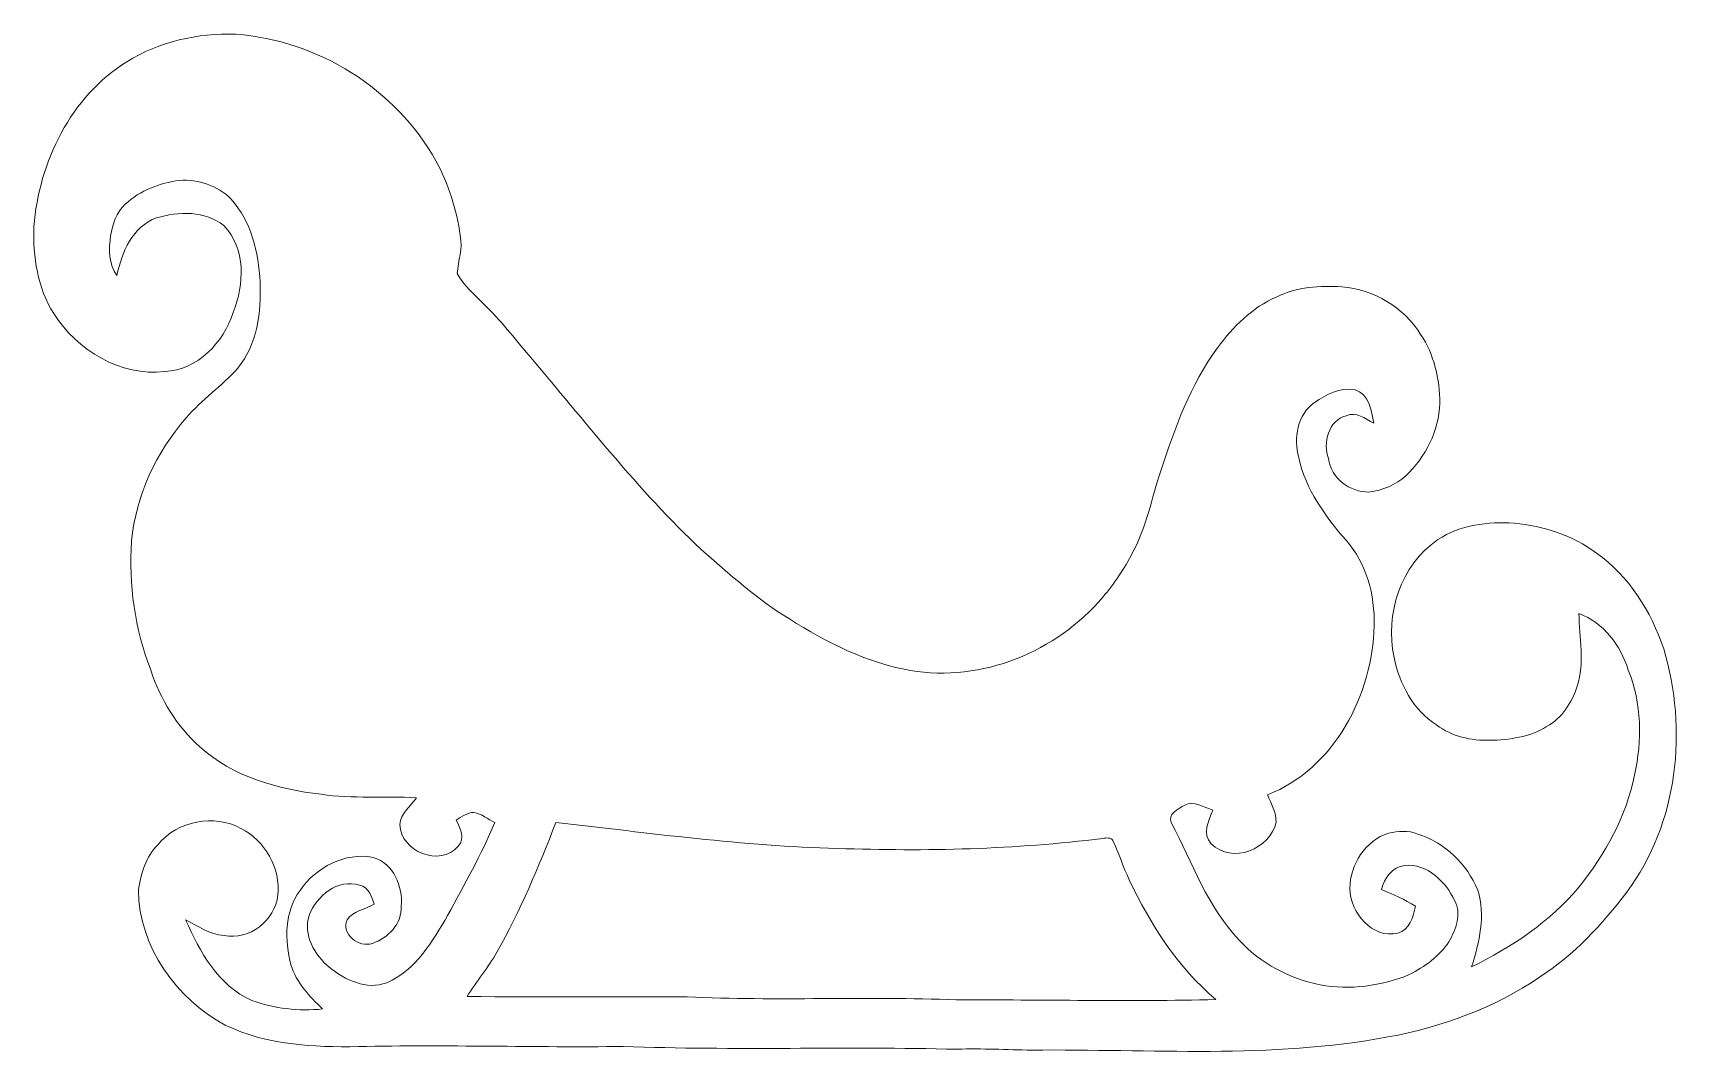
# Model space of a CAD drawing. Header units: centimetres. Extents: x -16.3 to 16.5, y -10.3 to 10.1.
import ezdxf

# ---------------------------------------------------------------- set-up
doc = ezdxf.new("R2010")
doc.units = ezdxf.units.CM
doc.header["$MEASUREMENT"] = 0
doc.layers.add('Layer 1', color=7, linetype='Continuous')

msp = doc.modelspace()

# ---------------------------------------------------------------- linework, layer by layer
at = {"layer": 'Layer 1', "color": 250, "lineweight": 9}
for points, knots in [([(-14.46232, 9.55286), (-13.82132, 9.96067), (-13.05085, 10.1233), (-12.29697, 10.10001), (-12.29697, 10.10001), (-10.6689, 9.9836), (-9.11914, 9.01487), (-8.32433, 7.58577), (-8.32433, 7.58577), (-8.07421, 7.1261), (-7.91228, 6.6188), (-7.83891, 6.10128), (-7.83891, 6.10128), (-7.78811, 5.84728), (-7.88371, 5.60104), (-7.89817, 5.35057), (-7.89817, 5.35057), (-7.77047, 5.10786), (-7.55316, 4.92864), (-7.36689, 4.73215), (-7.36689, 4.73215), (-7.03916, 4.42206), (-6.76681, 4.06152), (-6.47401, 3.72003), (-6.47401, 3.72003), (-5.36346, 2.41263), (-4.30936, 1.04844), (-3.05841, -0.13125), (-3.05841, -0.13125), (-2.49609, -0.6202), (-1.94293, -1.1289), (-1.30088, -1.51378), (-1.30088, -1.51378), (-0.56357, -1.98121), (0.23406, -2.38585), (1.10225, -2.53649), (1.10225, -2.53649), (2.51406, -2.77708), (4.0042, -2.16607), (4.9193, -1.08128), (4.9193, -1.08128), (5.14896, -0.80929), (5.34757, -0.51084), (5.51267, -0.19581), (5.51267, -0.19581), (5.78502, 0.3122), (5.89297, 0.88511), (6.07042, 1.42874), (6.07042, 1.42874), (6.34841, 2.28105), (6.66485, 3.14006), (7.19789, 3.87102), (7.19789, 3.87102), (7.50834, 4.28765), (7.88828, 4.67641), (8.37406, 4.88314), (8.37406, 4.88314), (8.77164, 5.08634), (9.23377, 5.10327), (9.67016, 5.08387), (9.67016, 5.08387), (10.29987, 5.03095), (10.89818, 4.67641), (11.23261, 4.13948), (11.23261, 4.13948), (11.50355, 3.74049), (11.60973, 3.2466), (11.61397, 2.77), (11.61397, 2.77), (11.59915, 2.21931), (11.32998, 1.70849), (10.93981, 1.33031), (10.93981, 1.33031), (10.73414, 1.1504), (10.47908, 1.0368), (10.20674, 1.00787), (10.20674, 1.00787), (9.82221, 1.00434), (9.45073, 1.28163), (9.40417, 1.67286), (9.40417, 1.67286), (9.28457, 1.97448), (9.40205, 2.43768), (9.7513, 2.51988), (9.7513, 2.51988), (9.95309, 2.6176), (10.13301, 2.46485), (10.30022, 2.37524), (10.30022, 2.37524), (10.25965, 2.63171), (10.20815, 2.95133), (9.92169, 3.04552), (9.92169, 3.04552), (9.63312, 3.08997), (9.3576, 2.94356), (9.12618, 2.7894), (9.12618, 2.7894), (8.78257, 2.54739), (8.70814, 2.07573), (8.81397, 1.69085), (8.81397, 1.69085), (8.94908, 1.05938), (9.33608, 0.52668), (9.75201, 0.04938), (9.75201, 0.04938), (10.15946, -0.41347), (10.32315, -1.03789), (10.31151, -1.64502), (10.31151, -1.64502), (10.27165, -3.02649), (9.52552, -4.48241), (8.18955, -5.00769), (8.18955, -5.00769), (8.26258, -5.17985), (8.36912, -5.35518), (8.36171, -5.54815), (8.36171, -5.54815), (8.25341, -6.08508), (7.48259, -6.39094), (7.07442, -5.97995), (7.07442, -5.97995), (6.87792, -5.78275), (7.03421, -5.52592), (7.10335, -5.30861), (7.10335, -5.30861), (6.93119, -5.25464), (6.7287, -5.11705), (6.54702, -5.21301), (6.54702, -5.21301), (6.4299, -5.28357), (6.18719, -5.39046), (6.28632, -5.56861), (6.28632, -5.56861), (6.69483, -6.36342), (7.00457, -7.23266), (7.63111, -7.89236), (7.63111, -7.89236), (8.05091, -8.35344), (8.62806, -8.66106), (9.23836, -8.77959), (9.23836, -8.77959), (9.83173, -8.88896), (10.45156, -8.80323), (11.00789, -8.57816), (11.00789, -8.57816), (11.31234, -8.42152), (11.60444, -8.21374), (11.79424, -7.92305), (11.79424, -7.92305), (11.93182, -7.68563), (12.05141, -7.37166), (11.90995, -7.10884), (11.90995, -7.10884), (11.73321, -6.73419), (11.36349, -6.36554), (10.91652, -6.40787), (10.91652, -6.40787), (10.66817, -6.44491), (10.51012, -6.65587), (10.4558, -6.88588), (10.4558, -6.88588), (10.68369, -6.98854), (10.91617, -7.08309), (11.1289, -7.21644), (11.1289, -7.21644), (11.08692, -7.42457), (11.01566, -7.69233), (10.77859, -7.75336), (10.77859, -7.75336), (10.26777, -7.87613), (9.83561, -7.33955), (9.82574, -6.86507), (9.82574, -6.86507), (9.82926, -6.39376), (10.13724, -5.91398), (10.59303, -5.76617), (10.59303, -5.76617), (10.78317, -5.73124), (10.99272, -5.70408), (11.17546, -5.78804), (11.17546, -5.78804), (11.71486, -5.95314), (12.15301, -6.38282), (12.36715, -6.89929), (12.36715, -6.89929), (12.52731, -7.40059), (12.39572, -7.93575), (12.24544, -8.42258), (12.24544, -8.42258), (13.04166, -8.03029), (13.80648, -7.52441), (14.37869, -6.83685), (14.37869, -6.83685), (14.90115, -6.18915), (15.31496, -5.43561), (15.48006, -4.61435), (15.48006, -4.61435), (15.63246, -3.92537), (15.62364, -3.18842), (15.35694, -2.52837), (15.35694, -2.52837), (15.20136, -2.03625), (14.87187, -1.59104), (14.37551, -1.40372), (14.37551, -1.40372), (14.38856, -1.8849), (14.49157, -2.37738), (14.342, -2.84799), (14.342, -2.84799), (14.23757, -3.1729), (14.04108, -3.48228), (13.73451, -3.6495), (13.73451, -3.6495), (13.40043, -3.86152), (12.99615, -3.91479), (12.60845, -3.92255), (12.60845, -3.92255), (12.23627, -3.93172), (11.85139, -3.84917), (11.55047, -3.61916), (11.55047, -3.61916), (11.08057, -3.32918), (10.81457, -2.80283), (10.70345, -2.27755), (10.70345, -2.27755), (10.52036, -1.41606), (10.83609, -0.44487), (11.57199, 0.06278), (11.57199, 0.06278), (12.01719, 0.35276), (12.57141, 0.42685), (13.09175, 0.39122), (13.09175, 0.39122), (13.67031, 0.32595), (14.25274, 0.15344), (14.72229, -0.20321), (14.72229, -0.20321), (15.37034, -0.66077), (15.81096, -1.36174), (16.05932, -2.10574), (16.05932, -2.10574), (16.54016, -3.71088), (16.3486, -5.57602), (15.32448, -6.93668), (15.32448, -6.93668), (14.83977, -7.58368), (14.27673, -8.18481), (13.59517, -8.62719), (13.59517, -8.62719), (12.69523, -9.24138), (11.6503, -9.61674), (10.58386, -9.81605), (10.58386, -9.81605), (8.24952, -10.25138), (5.86475, -10.05453), (3.50713, -10.07605), (3.50713, -10.07605), (3.01289, -10.07288), (2.51936, -10.0383), (2.02547, -10.05982), (2.02547, -10.05982), (-0.18504, -10.00444), (-2.39696, -10.08558), (-4.60676, -10.00444), (-4.60676, -10.00444), (-6.359, -10.02631), (-8.11126, -9.96634), (-9.86314, -10.00761), (-9.86314, -10.00761), (-10.75533, -10.02031), (-11.68949, -9.97869), (-12.50581, -9.58005), (-12.50581, -9.58005), (-13.47384, -9.05476), (-14.22172, -8.02747), (-14.23195, -6.90211), (-14.23195, -6.90211), (-14.18539, -6.57297), (-14.08696, -6.23077), (-13.84002, -5.993), (-13.84002, -5.993), (-13.45796, -5.52204), (-12.727, -5.38058), (-12.19749, -5.67303), (-12.19749, -5.67303), (-11.71453, -5.9108), (-11.40656, -6.46572), (-11.46018, -7.00124), (-11.46018, -7.00124), (-11.52403, -7.49936), (-12.02357, -7.90294), (-12.52945, -7.80134), (-12.52945, -7.80134), (-12.81485, -7.78335), (-13.0498, -7.61507), (-13.29357, -7.48702), (-13.29357, -7.48702), (-13.01205, -8.11849), (-12.64481, -8.79864), (-11.98053, -9.08969), (-11.98053, -9.08969), (-11.53426, -9.25408), (-11.04602, -9.30523), (-10.57365, -9.26008), (-10.57365, -9.26008), (-10.83188, -9.00784), (-11.09752, -8.73832), (-11.2023, -8.38201), (-11.2023, -8.38201), (-11.33106, -7.89765), (-11.33177, -7.32368), (-11.02203, -6.90493), (-11.02203, -6.90493), (-10.70559, -6.4442), (-10.13055, -6.14152), (-9.56646, -6.24912), (-9.56646, -6.24912), (-9.16429, -6.368), (-8.97556, -6.82838), (-9.01296, -7.2189), (-9.01296, -7.2189), (-8.99073, -7.56322), (-9.27542, -7.85567), (-9.58517, -7.95692), (-9.58517, -7.95692), (-9.85221, -8.05005), (-10.20923, -7.77559), (-10.08928, -7.48737), (-10.08928, -7.48737), (-9.96263, -7.31239), (-9.72662, -7.27994), (-9.54741, -7.17798), (-9.54741, -7.17798), (-9.59962, -7.03158), (-9.65889, -6.83473), (-9.8381, -6.80263), (-9.8381, -6.80263), (-10.27343, -6.66363), (-10.69465, -7.01394), (-10.84352, -7.40059), (-10.84352, -7.40059), (-10.96347, -7.78794), (-10.73416, -8.18763), (-10.44135, -8.43211), (-10.44135, -8.43211), (-10.12879, -8.68258), (-9.70122, -8.89213), (-9.29871, -8.73726), (-9.29871, -8.73726), (-8.71979, -8.49032), (-8.39453, -7.91952), (-8.09185, -7.40306), (-8.09185, -7.40306), (-7.76165, -6.79769), (-7.42333, -6.19373), (-7.15381, -5.55838), (-7.15381, -5.55838), (-7.2921, -5.491), (-7.41522, -5.38093), (-7.57009, -5.35412), (-7.57009, -5.35412), (-7.70062, -5.36118), (-7.8128, -5.44161), (-7.92181, -5.50687), (-7.92181, -5.50687), (-7.8382, -5.66386), (-7.73695, -5.87059), (-7.87842, -6.02863), (-7.87842, -6.02863), (-8.24248, -6.44809), (-9.026, -6.13376), (-9.04011, -5.59577), (-9.04011, -5.59577), (-9.02706, -5.37317), (-8.82598, -5.23524), (-8.70921, -5.06308), (-8.70921, -5.06308), (-9.33998, -5.03027), (-9.97603, -5.08707), (-10.60399, -4.9964), (-10.60399, -4.9964), (-11.46477, -4.89586), (-12.35588, -4.64927), (-13.01029, -4.05096), (-13.01029, -4.05096), (-13.47489, -3.64915), (-13.79275, -3.10269), (-13.98819, -2.52555), (-13.98819, -2.52555), (-14.30251, -1.7124), (-14.42739, -0.83081), (-14.36989, 0.03809), (-14.36989, 0.03809), (-14.27394, 0.93767), (-13.88165, 1.80374), (-13.28334, 2.48037), (-13.28334, 2.48037), (-12.97536, 2.84302), (-12.57214, 3.11008), (-12.25922, 3.46744), (-12.25922, 3.46744), (-11.86411, 3.94334), (-11.79214, 4.58469), (-11.81437, 5.18018), (-11.81437, 5.18018), (-11.84577, 5.7679), (-11.98652, 6.38315), (-12.39504, 6.82976), (-12.39504, 6.82976), (-12.6568, 7.09858), (-13.04415, 7.2217), (-13.41422, 7.19665), (-13.41422, 7.19665), (-13.80756, 7.14409), (-14.20162, 7.00298), (-14.49195, 6.72358), (-14.49195, 6.72358), (-14.67152, 6.56624), (-14.74348, 6.32353), (-14.78405, 6.09669), (-14.78405, 6.09669), (-14.81827, 5.83599), (-14.8278, 5.5319), (-14.65776, 5.31106), (-14.65776, 5.31106), (-14.5618, 5.77355), (-14.35014, 6.28084), (-13.87212, 6.45406), (-13.87212, 6.45406), (-13.43644, 6.58388), (-12.90904, 6.59834), (-12.53686, 6.29954), (-12.53686, 6.29954), (-12.09236, 5.84269), (-12.1294, 5.12938), (-12.34812, 4.57516), (-12.34812, 4.57516), (-12.5425, 3.98073), (-13.05262, 3.43428), (-13.70737, 3.40006), (-13.70737, 3.40006), (-14.58932, 3.2967), (-15.44798, 3.82269), (-15.90941, 4.55153), (-15.90941, 4.55153), (-16.24138, 5.06023), (-16.32322, 5.68641), (-16.30876, 6.28155), (-16.30876, 6.28155), (-16.20434, 7.56284), (-15.57851, 8.86247), (-14.46232, 9.55286), (-14.46232, 9.55286), (-14.46232, 9.55286), (-14.46232, 9.55286), (-14.46232, 9.55286)], [0, 0, 0, 0, 0.00869565, 0.00869565, 0.00869565, 0.00869565, 0.0173913, 0.0173913, 0.0173913, 0.0173913, 0.02608696, 0.02608696, 0.02608696, 0.02608696, 0.03478261, 0.03478261, 0.03478261, 0.03478261, 0.04347826, 0.04347826, 0.04347826, 0.04347826, 0.05217391, 0.05217391, 0.05217391, 0.05217391, 0.06086957, 0.06086957, 0.06086957, 0.06086957, 0.06956522, 0.06956522, 0.06956522, 0.06956522, 0.07826087, 0.07826087, 0.07826087, 0.07826087, 0.08695652, 0.08695652, 0.08695652, 0.08695652, 0.09565217, 0.09565217, 0.09565217, 0.09565217, 0.10434783, 0.10434783, 0.10434783, 0.10434783, 0.11304348, 0.11304348, 0.11304348, 0.11304348, 0.12173913, 0.12173913, 0.12173913, 0.12173913, 0.13043478, 0.13043478, 0.13043478, 0.13043478, 0.13913043, 0.13913043, 0.13913043, 0.13913043, 0.14782609, 0.14782609, 0.14782609, 0.14782609, 0.15652174, 0.15652174, 0.15652174, 0.15652174, 0.16521739, 0.16521739, 0.16521739, 0.16521739, 0.17391304, 0.17391304, 0.17391304, 0.17391304, 0.1826087, 0.1826087, 0.1826087, 0.1826087, 0.19130435, 0.19130435, 0.19130435, 0.19130435, 0.2, 0.2, 0.2, 0.2, 0.20869565, 0.20869565, 0.20869565, 0.20869565, 0.2173913, 0.2173913, 0.2173913, 0.2173913, 0.22608696, 0.22608696, 0.22608696, 0.22608696, 0.23478261, 0.23478261, 0.23478261, 0.23478261, 0.24347826, 0.24347826, 0.24347826, 0.24347826, 0.25217391, 0.25217391, 0.25217391, 0.25217391, 0.26086957, 0.26086957, 0.26086957, 0.26086957, 0.26956522, 0.26956522, 0.26956522, 0.26956522, 0.27826087, 0.27826087, 0.27826087, 0.27826087, 0.28695652, 0.28695652, 0.28695652, 0.28695652, 0.29565217, 0.29565217, 0.29565217, 0.29565217, 0.30434783, 0.30434783, 0.30434783, 0.30434783, 0.31304348, 0.31304348, 0.31304348, 0.31304348, 0.32173913, 0.32173913, 0.32173913, 0.32173913, 0.33043478, 0.33043478, 0.33043478, 0.33043478, 0.33913043, 0.33913043, 0.33913043, 0.33913043, 0.34782609, 0.34782609, 0.34782609, 0.34782609, 0.35652174, 0.35652174, 0.35652174, 0.35652174, 0.36521739, 0.36521739, 0.36521739, 0.36521739, 0.37391304, 0.37391304, 0.37391304, 0.37391304, 0.3826087, 0.3826087, 0.3826087, 0.3826087, 0.39130435, 0.39130435, 0.39130435, 0.39130435, 0.4, 0.4, 0.4, 0.4, 0.40869565, 0.40869565, 0.40869565, 0.40869565, 0.4173913, 0.4173913, 0.4173913, 0.4173913, 0.42608696, 0.42608696, 0.42608696, 0.42608696, 0.43478261, 0.43478261, 0.43478261, 0.43478261, 0.44347826, 0.44347826, 0.44347826, 0.44347826, 0.45217391, 0.45217391, 0.45217391, 0.45217391, 0.46086957, 0.46086957, 0.46086957, 0.46086957, 0.46956522, 0.46956522, 0.46956522, 0.46956522, 0.47826087, 0.47826087, 0.47826087, 0.47826087, 0.48695652, 0.48695652, 0.48695652, 0.48695652, 0.49565217, 0.49565217, 0.49565217, 0.49565217, 0.50434783, 0.50434783, 0.50434783, 0.50434783, 0.51304348, 0.51304348, 0.51304348, 0.51304348, 0.52173913, 0.52173913, 0.52173913, 0.52173913, 0.53043478, 0.53043478, 0.53043478, 0.53043478, 0.53913043, 0.53913043, 0.53913043, 0.53913043, 0.54782609, 0.54782609, 0.54782609, 0.54782609, 0.55652174, 0.55652174, 0.55652174, 0.55652174, 0.56521739, 0.56521739, 0.56521739, 0.56521739, 0.57391304, 0.57391304, 0.57391304, 0.57391304, 0.5826087, 0.5826087, 0.5826087, 0.5826087, 0.59130435, 0.59130435, 0.59130435, 0.59130435, 0.6, 0.6, 0.6, 0.6, 0.60869565, 0.60869565, 0.60869565, 0.60869565, 0.6173913, 0.6173913, 0.6173913, 0.6173913, 0.62608696, 0.62608696, 0.62608696, 0.62608696, 0.63478261, 0.63478261, 0.63478261, 0.63478261, 0.64347826, 0.64347826, 0.64347826, 0.64347826, 0.65217391, 0.65217391, 0.65217391, 0.65217391, 0.66086957, 0.66086957, 0.66086957, 0.66086957, 0.66956522, 0.66956522, 0.66956522, 0.66956522, 0.67826087, 0.67826087, 0.67826087, 0.67826087, 0.68695652, 0.68695652, 0.68695652, 0.68695652, 0.69565217, 0.69565217, 0.69565217, 0.69565217, 0.70434783, 0.70434783, 0.70434783, 0.70434783, 0.71304348, 0.71304348, 0.71304348, 0.71304348, 0.72173913, 0.72173913, 0.72173913, 0.72173913, 0.73043478, 0.73043478, 0.73043478, 0.73043478, 0.73913043, 0.73913043, 0.73913043, 0.73913043, 0.74782609, 0.74782609, 0.74782609, 0.74782609, 0.75652174, 0.75652174, 0.75652174, 0.75652174, 0.76521739, 0.76521739, 0.76521739, 0.76521739, 0.77391304, 0.77391304, 0.77391304, 0.77391304, 0.7826087, 0.7826087, 0.7826087, 0.7826087, 0.79130435, 0.79130435, 0.79130435, 0.79130435, 0.8, 0.8, 0.8, 0.8, 0.80869565, 0.80869565, 0.80869565, 0.80869565, 0.8173913, 0.8173913, 0.8173913, 0.8173913, 0.82608696, 0.82608696, 0.82608696, 0.82608696, 0.83478261, 0.83478261, 0.83478261, 0.83478261, 0.84347826, 0.84347826, 0.84347826, 0.84347826, 0.85217391, 0.85217391, 0.85217391, 0.85217391, 0.86086957, 0.86086957, 0.86086957, 0.86086957, 0.86956522, 0.86956522, 0.86956522, 0.86956522, 0.87826087, 0.87826087, 0.87826087, 0.87826087, 0.88695652, 0.88695652, 0.88695652, 0.88695652, 0.89565217, 0.89565217, 0.89565217, 0.89565217, 0.90434783, 0.90434783, 0.90434783, 0.90434783, 0.91304348, 0.91304348, 0.91304348, 0.91304348, 0.92173913, 0.92173913, 0.92173913, 0.92173913, 0.93043478, 0.93043478, 0.93043478, 0.93043478, 0.93913043, 0.93913043, 0.93913043, 0.93913043, 0.94782609, 0.94782609, 0.94782609, 0.94782609, 0.95652174, 0.95652174, 0.95652174, 0.95652174, 0.96521739, 0.96521739, 0.96521739, 0.96521739, 0.97391304, 0.97391304, 0.97391304, 0.97391304, 0.9826087, 0.9826087, 0.9826087, 0.9826087, 1, 1, 1, 1]), ([(-5.94061, -5.5545), (-6.28527, -6.43397), (-6.64405, -7.31239), (-7.11501, -8.1333), (-7.11501, -8.1333), (-7.28646, -8.44163), (-7.51753, -8.71045), (-7.70203, -9.01031), (-7.70203, -9.01031), (-6.24682, -9.03112), (-4.79161, -9.00678), (-3.3364, -9.02089), (-3.3364, -9.02089), (-1.55558, -9.10097), (0.22842, -9.0089), (2.00959, -9.07945), (2.00959, -9.07945), (3.72797, -9.07346), (5.44671, -9.11297), (7.16509, -9.07311), (7.16509, -9.07311), (6.40873, -8.4314), (5.86686, -7.58262), (5.44494, -6.69397), (5.44494, -6.69397), (5.32359, -6.44032), (5.24245, -6.1701), (5.1225, -5.91645), (5.1225, -5.91645), (5.08405, -5.84342), (4.98633, -5.8653), (4.91966, -5.87094), (4.91966, -5.87094), (3.1727, -6.09143), (1.40881, -6.13094), (-0.34943, -6.07097), (-0.34943, -6.07097), (-2.22268, -6.02228), (-4.08112, -5.76617), (-5.94061, -5.5545)], [0, 0, 0, 0, 0.09090909, 0.09090909, 0.09090909, 0.09090909, 0.18181818, 0.18181818, 0.18181818, 0.18181818, 0.27272727, 0.27272727, 0.27272727, 0.27272727, 0.36363636, 0.36363636, 0.36363636, 0.36363636, 0.45454545, 0.45454545, 0.45454545, 0.45454545, 0.54545455, 0.54545455, 0.54545455, 0.54545455, 0.63636364, 0.63636364, 0.63636364, 0.63636364, 0.72727273, 0.72727273, 0.72727273, 0.72727273, 0.81818182, 0.81818182, 0.81818182, 0.81818182, 1, 1, 1, 1])]:
    msp.add_open_spline(points, degree=3, knots=knots, dxfattribs=at)

doc.saveas('drawing.dxf')
